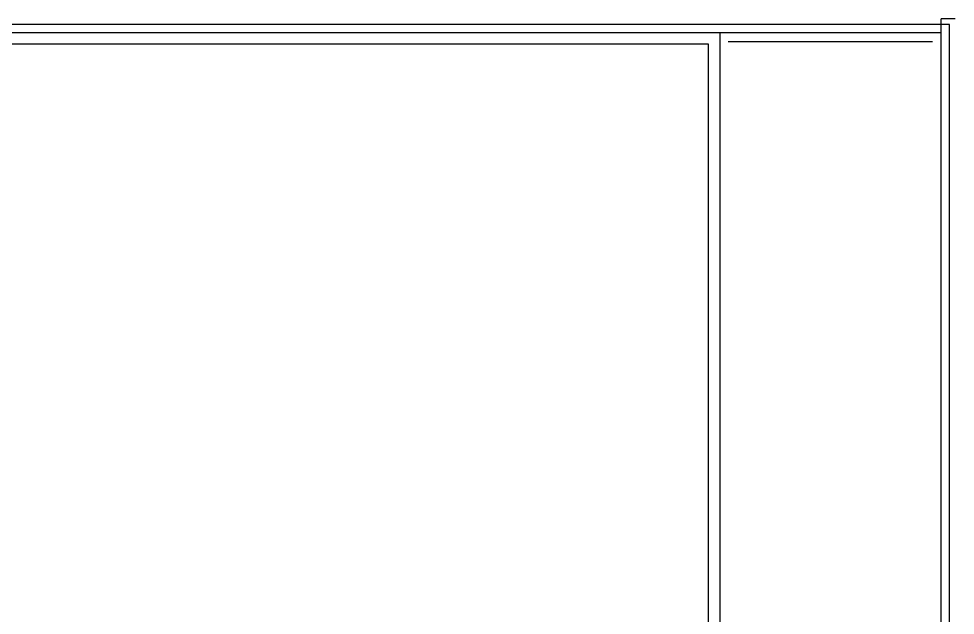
# Model space of a CAD drawing. Header units: inches. Extents: x -0.2 to 16.2, y -0.1 to 10.4.
# Drawn here: x 8 to 16.25, y 5.12 to 10.38 of the extents above; entities that cross this region are included whole.
import ezdxf

# ---------------------------------------------------------------- set-up
doc = ezdxf.new("R2010")
doc.units = ezdxf.units.IN
doc.header["$MEASUREMENT"] = 0
doc.layers.get('Defpoints').update_dxf_attribs({"true_color": 0xff7f7f})

msp = doc.modelspace()

# ---------------------------------------------------------------- linework, layer by layer
at = {"color": 5}
msp.add_line((14.175, 10.25), (14.175, 0), dxfattribs=at)
at = {"color": 9}
msp.add_lwpolyline([(-0.075, -0.075), (16.2, -0.075), (16.2, 10.325), (-0.075, 10.325)], close=True, dxfattribs=at)
at = {"color": 5}
msp.add_lwpolyline([(0, 0), (16.125, 0), (16.125, 10.25), (0, 10.25)], close=True, dxfattribs=at)
at = {"layer": 'Defpoints'}
for p, q in [((16.125, 10.25), (16.125, 10.375)), ((16.25, 10.375), (16.125, 10.375)), ((14.25, 10.175), (16.05, 10.175))]:
    msp.add_line(p, q, dxfattribs=at)
msp.add_lwpolyline([(0.1, 0.1), (14.075, 0.1), (14.075, 10.15), (0.1, 10.15)], close=True, dxfattribs=at)

doc.saveas('drawing.dxf')
